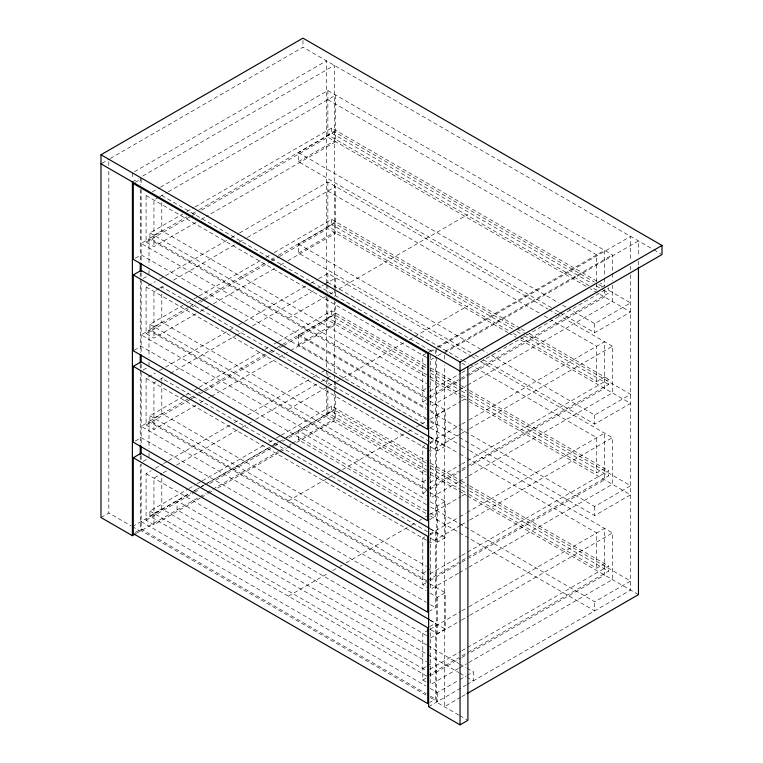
<?xml version="1.0" encoding="UTF-8"?>
<svg xmlns="http://www.w3.org/2000/svg" width="763" height="763" viewBox="0 0 763 763"><rect width="100%" height="100%" fill="white"/><g stroke="black" fill="none" stroke-linecap="round" stroke-linejoin="round"><path stroke-width="0.57" stroke-dasharray="3.81 2.86" d="M101.965 163.263L109.223 159.066M110.253 158.475L302.959 47.22L652.737 249.167M134.45 171.713L326.516 60.821L326.516 283.531M132.4 181.966L138.294 178.571M135.261 182.386L140.173 179.553M196.053 222.376L153.945 246.687L146.086 242.148L146.086 195.509L148.146 194.317M152.247 191.952L159.438 187.803M160.468 187.202L327.861 90.559L612.422 254.852L612.422 272.343M158.857 197.207L153.945 200.04L153.945 246.687M159.829 196.644L167.297 192.333M168.318 191.742L335.72 95.098L335.72 141.737L206.315 216.444M426.832 398.019L149.901 238.132L149.901 232.953L182.767 213.974M186.878 211.609L194.06 207.46M195.09 206.859L331.676 128.003L599.422 282.577M153.945 235.281L161.794 230.75L426.527 383.589M335.72 130.339L327.861 134.87L589.503 285.925M149.901 238.132L186.878 216.787M192.009 213.821L198.17 210.264M199.2 209.672L331.676 133.191L592.136 283.559M428.72 400.403L149.004 238.914L141.155 243.445L426.021 407.919M551.344 307.689L298.467 161.689L298.467 152.619L334.375 131.894L594.472 282.062M146.086 242.148L191.275 216.063M192.305 215.471L197.436 212.505M201.546 210.13L327.861 137.206L586.222 286.363M298.467 161.689L334.375 140.964M201.184 219.41L205.295 217.035M135.261 258.247L141.155 254.852L426.317 419.488M143.11 278.59L148.022 275.758M196.053 313.784L153.945 338.095L146.086 333.565L146.086 286.917L155.328 281.576M159.438 279.21L164.57 276.244M165.6 275.653L227.221 240.078M231.332 237.703L238.514 233.554M239.544 232.963L327.861 181.966L547.91 309.015M159.076 288.49L153.945 291.447L153.945 338.095M159.829 288.052L164.217 285.524M173.459 280.183L235.071 244.608M239.181 242.243L246.373 238.085M247.403 237.493L335.72 186.506L335.72 233.144L286.421 261.604M426.832 489.426L149.901 329.54L149.901 324.361L182.767 305.391M186.878 303.016L193.039 299.458M194.06 298.867L198.17 296.492M199.2 295.901L261.843 259.735M265.953 257.36L273.144 253.211M274.165 252.62L331.676 219.41L520.099 328.195M153.945 326.698L161.794 322.158L426.527 474.996M335.72 221.747L327.861 226.277L509.159 330.951M149.901 329.54L188.928 307.012M189.958 306.421L197.14 302.272M198.17 301.681L202.281 299.306M203.311 298.714L265.953 262.548M271.084 259.582L274.165 257.799M278.276 255.424L331.676 224.599L512.87 329.206M428.72 491.811L149.004 330.322L141.155 334.852L426.021 499.326M470.838 352.62L298.467 253.097L298.467 244.036L334.375 223.301L516.036 328.185M146.086 333.565L188.194 309.253M192.305 306.879L196.415 304.504M200.516 302.138L203.597 300.355M204.627 299.764L270.35 261.814M271.38 261.223L278.571 257.074M279.592 256.482L327.861 228.614L507.776 332.487M298.467 253.097L334.375 232.372M200.154 311.418L204.265 309.044M205.295 308.452L209.396 306.077M213.506 303.703L275.128 268.128M280.259 265.162L285.4 262.205M134.278 350.227L141.155 346.259L426.317 510.895M143.11 369.998L148.022 367.165M196.053 405.191L153.945 429.502L146.086 424.972L146.086 378.324L155.328 372.993M159.438 370.618L164.57 367.652M165.6 367.06L234.413 327.337M238.514 324.962L243.655 321.996M244.675 321.404L306.297 285.829M310.407 283.454L317.599 279.306M318.619 278.714L327.861 273.383L470.657 355.816M155.995 381.672L153.945 382.864L153.945 429.502M159.829 379.459L164.217 376.932M170.378 373.374L236.101 335.424M237.131 334.833L243.292 331.276M252.534 325.944L315.176 289.768M316.206 289.177L323.398 285.028M324.418 284.437L335.72 277.913L335.72 297.885M288.366 318.076L325.515 296.635M329.635 294.251L333.765 291.867M338.925 288.891L467.9 214.422M426.832 580.834L149.901 420.957L149.901 415.768L184.818 395.615M185.848 395.015L193.039 390.866M194.06 390.274L198.17 387.9M199.2 387.308L263.903 349.959M264.923 349.359L270.064 346.402M274.165 344.027L277.246 342.244M278.276 341.652L331.676 310.827L426.393 365.506M153.945 418.105L161.794 413.565L426.527 566.413M335.72 313.154L327.861 317.694L428.816 375.968M149.901 420.957L188.928 398.42M189.958 397.828L197.14 393.679M198.17 393.088L200.23 391.896M204.331 389.531L268.004 352.764M269.034 352.172L276.225 348.023M277.246 347.432L281.356 345.057M282.386 344.466L331.676 316.006L426.393 370.684M428.72 583.218L149.004 421.729L141.155 426.269L426.021 590.734M426.45 418.401L298.467 344.514L298.467 335.443L334.375 314.709L426.231 367.747M146.086 424.972L190.245 399.478M191.275 398.877L198.466 394.729M199.496 394.137L267.269 355.005M271.38 352.63L275.491 350.265M279.592 347.89L282.682 346.116M283.702 345.515L327.861 320.021L426.231 376.817M298.467 344.514L334.375 323.779M200.154 402.826L204.265 400.451M208.375 398.076L210.426 396.894M211.456 396.302L275.128 359.535M279.239 357.17L283.34 354.795M284.37 354.204L289.501 351.238M290.531 350.646L335.72 324.561L335.72 302.406M135.261 441.071L141.155 437.666L426.317 602.312M143.11 461.415L148.022 458.573M200.154 498.115L153.945 524.801L146.086 520.271L146.086 473.623L151.227 470.657M155.328 468.282L162.519 464.133M163.549 463.542L167.65 461.167M168.68 460.575L230.302 425.001M234.413 422.635L241.594 418.477M247.756 414.919L312.458 377.571M313.488 376.979L317.599 374.604M321.7 372.23L325.811 369.864M163.187 472.822L167.297 470.447M176.539 465.115L241.232 427.757M242.262 427.166L251.504 421.834M255.615 419.459L320.317 382.101M321.337 381.51L333.669 374.395M100.983 517.543L108.832 513.013L131.131 525.888M288.366 409.483L327.575 386.851M328.605 386.25L335.834 382.082M336.864 381.49L404.962 342.167M409.092 339.793L467.9 305.829M426.832 676.132L149.901 516.246L149.901 511.067L187.898 489.131M188.928 488.539L196.12 484.381M197.14 483.79L201.251 481.424M202.281 480.824L264.923 444.657M269.034 442.292L275.195 438.735M276.225 438.134L280.326 435.768M281.356 435.177L331.676 406.116L426.393 460.804M425.735 353.565L422.788 355.262L422.788 401.901L428.682 405.306M428.959 351.705L433.06 349.33M437.17 346.955L604.573 250.312L604.573 277.131M430.59 351.857L435.587 348.977L435.587 354.9M438.534 347.27L630.6 236.387L630.6 261.394M153.945 513.404L161.794 508.864L426.527 661.702M335.72 408.453L327.861 412.983L428.816 471.267M149.901 516.246L189.958 493.127M194.06 490.752L200.23 487.195M201.251 486.603L206.392 483.637M207.412 483.046L269.034 447.471M273.144 445.096L277.246 442.731M286.497 437.39L331.676 411.305L426.393 465.983M132.4 526.613L190.941 492.812M191.971 492.221L199.162 488.072M200.183 487.481L204.293 485.106M205.323 484.515L270.026 447.156M271.056 446.565L278.247 442.416M279.268 441.815L283.378 439.45M284.408 438.859L334.375 410.008L426.231 463.046M146.086 520.271L193.325 492.993M194.355 492.402L199.496 489.436M209.758 483.504L273.431 446.746M274.461 446.155L278.571 443.78M282.682 441.405L284.733 440.222M288.843 437.848L327.861 415.32L327.861 389.492M430.647 359.793L433.727 358.019M437.838 355.644L443.999 352.086M445.029 351.495L612.422 254.852M444.333 352.992L638.459 240.917L638.459 256.406M135.261 532.479L141.155 529.074L426.317 693.72M136.329 533.413L198.8 497.352M199.82 496.761L205.991 493.203M207.011 492.602L277.885 451.686M278.915 451.095L285.076 447.538M289.177 445.172L291.237 443.98M292.258 443.389L334.375 419.078L334.375 390.494M201.184 497.524L207.345 493.966M208.375 493.375L213.506 490.409M217.617 488.043L279.239 452.469M280.259 451.868L286.421 448.31M287.451 447.719L292.582 444.753M296.693 442.387L335.72 419.85L335.72 394.204M422.788 390.503L426.717 388.233M427.7 387.671L430.647 385.964M601.625 287.26L604.573 285.553L600.376 283.13M429.912 391.057L460.718 373.269M461.749 372.678L467.91 369.12M468.94 368.529L608.607 287.889L608.607 293.068L459.698 379.049M427.862 397.428L458.668 379.64M422.788 401.901L425.878 400.127M429.979 397.752L460.795 379.964M461.815 379.373L467.977 375.816M469.007 375.224L604.573 296.96L604.573 287.632M458.372 390.427L430.647 406.441L430.647 353.078M459.402 389.836L466.594 385.687M467.614 385.096L612.422 301.49L612.422 285.171M430.151 410.303L437.38 414.471L445.23 409.941L445.23 446.221L437.38 450.752L430.151 446.584M567.863 308.157L594.692 323.646L630.6 302.921L606.862 289.215M288.366 500.89L335.834 473.489M336.864 472.898L403.932 434.176M408.052 431.791L412.182 429.407M416.312 427.032L420.442 424.648M421.472 424.047L428.692 419.879M429.722 419.288L460.68 401.414M461.71 400.813L467.9 397.246M559.603 312.458L594.692 332.716L630.6 311.991L590.343 288.748M429.693 428.243L435.587 424.838L435.587 356.092M424.848 445.487L422.788 446.67L422.788 493.318L428.682 496.713M429.979 442.521L460.795 424.733M461.815 424.142L467.977 420.585M469.007 419.993L604.573 341.719L604.573 388.367L469.007 466.632M429.693 443.789L435.587 440.385L435.587 516.246L429.693 519.651M460.432 434.013L430.647 451.21L427.7 449.502M461.453 433.413L468.644 429.264M469.674 428.672L612.422 346.259L612.422 392.897L467.614 476.503M422.788 481.911L426.717 479.641M427.7 479.078L430.647 477.38M520.49 337.494L596.714 381.5L604.573 376.96M429.912 482.464L460.718 464.677M461.749 464.085L608.607 379.297L608.607 384.476L459.698 470.456M427.862 488.835L458.668 471.048M422.788 493.318L425.878 491.534M429.979 489.159L460.795 471.372M461.815 470.781L467.977 467.223M458.372 481.844L430.647 497.848L430.647 442.139M459.402 481.243L466.594 477.094M430.151 501.711L437.38 505.879L445.23 501.348L445.23 537.629L437.38 542.159L430.151 537.991M491.477 355.463L594.692 415.053L630.6 394.328L524.286 332.945M288.366 596.189L328.605 572.956M332.735 570.581L338.925 567.004M339.955 566.404L342.024 565.211M346.144 562.836L410.122 525.898M411.152 525.306L415.282 522.922M419.402 520.538L421.472 519.345M425.592 516.961L428.692 515.178M429.722 514.577L460.68 496.713M461.71 496.112L467.9 492.536M483.217 359.764L594.692 424.123L630.6 403.398L517.066 337.847M424.848 536.894L422.788 538.077L422.788 584.725L428.682 588.12M429.979 533.928L458.735 517.324M459.765 516.732L465.926 513.175M466.956 512.583L604.573 433.136L604.573 479.774L469.007 558.039M429.693 535.197L435.587 531.792L435.587 607.653L429.693 611.058M460.432 525.421L430.647 542.617L427.7 540.91M461.453 524.83L468.644 520.681M469.674 520.08L612.422 437.666L612.422 484.314L467.614 567.91M422.788 573.318L426.717 571.058M427.7 570.486L430.647 568.788M468.987 399.163L596.714 472.907L604.573 468.377M429.912 573.871L460.718 556.084M461.749 555.493L608.607 470.704L608.607 475.893L459.698 561.864M427.862 580.242L458.668 562.455M422.788 584.725L425.878 582.942M429.979 580.576L460.795 562.789M461.815 562.188L467.977 558.63M458.372 573.251L430.647 589.255L430.647 533.547M459.402 572.66L466.594 568.502M430.151 593.118L437.38 597.295L445.23 592.756L445.23 629.036L437.38 633.567L430.151 629.399M459.479 428.405L594.692 506.47L630.6 485.735L467.519 391.581M459.479 437.476L594.692 515.54L630.6 494.805L467.519 400.651M429.693 626.604L435.587 623.209L435.587 699.07L429.693 702.465M428.682 629.971L422.788 633.376L422.788 680.024L428.682 683.419M429.979 629.227L460.795 611.44M461.815 610.848L467.977 607.291M469.007 606.69L604.573 528.425L604.573 575.073L469.007 653.338M430.647 637.916L460.432 620.72M461.453 620.119L468.644 615.97M469.674 615.379L612.422 532.965L612.422 579.603L467.614 663.209M422.788 668.617L426.717 666.347M427.7 665.784L430.647 664.087M468.987 494.462L596.714 568.206L604.573 563.666M429.912 669.17L460.718 651.383M461.749 650.791L608.607 566.003L608.607 571.182L459.698 657.162M427.862 675.541L458.668 657.754M422.788 680.024L425.878 678.24M429.979 675.865L460.795 658.078M461.815 657.487L467.977 653.929M458.372 668.55L430.647 684.554L430.647 628.846M459.402 667.949L466.594 663.8M430.151 688.417L437.38 692.585L458.925 680.148M459.946 679.556L466.107 676.008M467.128 675.408L473.289 671.86L473.289 680.93L467.09 677.353M459.479 523.695L594.692 601.759L630.6 581.034L467.519 486.88M428.625 706.71L466.269 684.983M467.128 684.478L630.6 590.104L630.6 272.114M460.766 697.22L444.333 706.71L444.333 364.905M461.796 696.629L465.907 694.254M653.767 249.759L660.987 253.926M327.861 99.629L596.714 254.852L596.714 281.871M598.602 284.446L602.732 286.831M596.256 285.934L602.436 289.501M603.457 290.102L608.607 293.068M593.624 288.309L596.714 290.093L596.714 283.044M298.467 152.619L558.573 302.787M562.693 305.171L566.823 307.556M555.474 310.074L558.573 311.857M548.94 309.606L556.151 313.774M557.181 314.366L612.422 346.259M327.861 191.036L540.061 313.545M544.181 315.93L548.301 318.305M549.331 318.905L596.714 346.259L596.714 381.5M521.1 328.777L525.249 331.171M529.341 333.526L608.607 379.297M517.066 328.777L523.256 332.353M516.99 331.581L523.16 335.148M524.191 335.739L608.607 384.476M513.28 333.326L519.46 336.893M508.807 333.078L516.036 337.246M298.467 244.036L480.127 348.91M481.157 349.511L487.347 353.078M474.967 355.005L479.097 357.389M471.687 356.416L476.837 359.392M480.957 361.767L612.422 437.666M327.861 282.444L461.777 359.764M462.807 360.355L468.987 363.922M470.018 364.514L596.714 437.666L596.714 472.907M461.815 363.083L467.9 366.593M161.794 195.509L430.647 350.722M146.086 195.509L428.682 358.658M430.485 367.871L460.366 385.115M461.386 385.706L468.596 389.874M469.626 390.465L608.607 470.704M430.361 370.131L466.489 390.99M430.513 373.069L460.366 390.303M461.396 390.894L468.596 395.053M469.626 395.654L608.607 475.893M429.846 376.569L460.747 394.404M461.777 395.005L467.957 398.572M430.361 379.201L466.489 400.06M149.901 232.953L426.832 392.831M429.75 400.995L445.23 409.941M298.467 335.443L426.45 409.33M430.58 411.715L458.449 427.805M430.58 420.785L458.449 436.875M430.437 421.863L435.587 424.838M327.861 368.672L426.364 425.544M430.485 427.919L460.356 445.172M461.386 445.764L468.596 449.932M469.626 450.523L612.422 532.965M429.846 436.617L458.687 453.27M459.717 453.871L465.897 457.438M466.927 458.029L596.714 532.965L596.714 568.206M430.437 437.418L435.587 440.385M429.75 437.275L445.23 446.221M429.617 441.539L161.794 286.917L161.794 289.263M146.086 286.917L426.717 448.94M430.485 463.17L460.366 480.413M461.386 481.005L468.596 485.173M469.626 485.764L608.607 566.003M430.361 465.43L466.489 486.279M430.513 468.358L460.366 485.602M461.396 486.193L468.596 490.351M469.626 490.943L608.607 571.182M429.846 471.858L460.747 489.703M461.777 490.294L467.957 493.871M426.231 472.116L326.516 414.538L326.516 385.954M430.361 474.5L466.489 495.349M467.519 495.95L638.459 594.635M149.901 324.361L426.832 484.247M429.75 492.412L445.23 501.348M426.45 504.629L298.467 430.733L298.467 439.803L426.45 513.699M430.58 507.014L458.449 523.103M430.437 513.28L435.587 516.246M430.58 516.084L458.449 532.173M459.479 532.765L594.692 610.829L594.692 601.759M430.437 528.826L435.587 531.792M429.75 528.692L445.23 537.629M427.557 531.763L161.794 378.324L161.794 380.68M146.086 378.324L426.717 540.347M149.901 415.768L426.832 575.655M429.75 583.819L445.23 592.756M430.437 604.687L435.587 607.653M430.437 620.233L435.587 623.209M429.75 620.1L445.23 629.036M146.086 473.623L428.682 636.781M426.841 645.04L177.054 500.833L177.054 509.903L426.841 654.11M427.871 645.641L458.84 663.514M459.87 664.115L466.059 667.682M467.09 668.283L473.289 671.86M427.871 654.711L458.84 672.585M459.87 673.185L466.059 676.752M149.901 511.067L426.832 670.954M141.155 521.558L426.021 686.032M430.437 696.094L435.587 699.07M426.021 695.103L141.155 530.628L141.155 463.885M430.151 697.487L437.38 701.655L437.38 692.585M132.142 526.47L140.249 531.153L140.249 464.457M458.782 715.045L436.484 702.179L436.484 356.798M459.793 715.637L466.889 719.728M638.459 261.165L638.459 265.934M630.6 266.163L630.6 270.922M612.422 273.507L612.422 280.498M604.573 278.304L604.573 286.459M594.692 323.646L594.692 332.716M594.692 415.053L594.692 424.123M594.692 506.47L594.692 515.54M444.333 355.377L444.333 360.136M437.38 414.471L437.38 450.752M437.38 505.879L437.38 542.159M437.38 597.295L437.38 633.567M436.484 348.462L436.484 355.606M335.72 381.433L335.72 389.655M334.375 288.071L334.375 65.36L140.249 177.436L140.249 184.579M334.375 289.263L334.375 296.406M334.375 301.175L334.375 373.822M334.375 375.014L334.375 379.774M334.375 380.966L334.375 389.302M331.676 128.003L331.676 133.191M331.676 219.41L331.676 224.599M331.676 310.827L331.676 316.006M331.676 406.116L331.676 411.305M327.861 90.559L327.861 137.206M327.861 181.966L327.861 228.614M327.861 273.383L327.861 282.711M327.861 284.799L327.861 293.202M327.861 297.723L327.861 320.021M327.861 373.336L327.861 375.673M327.861 377.742L327.861 385M326.516 284.723L326.516 291.876M326.516 296.635L326.516 369.282M326.516 370.475L326.516 375.243M326.516 380.003L326.516 384.771M302.959 40.42L302.959 47.22M161.794 202.557L161.794 230.75M161.794 293.965L161.794 322.158M161.794 381.853L161.794 413.565M161.794 508.864L161.794 473.623L153.945 478.153L153.945 524.801M149.004 238.914L149.004 265.829M149.004 270.512L149.004 275.195M149.004 330.322L149.004 357.237M149.004 361.92L149.004 366.602M149.004 421.729L149.004 448.644M149.004 453.327L149.004 458.01M141.155 178.99L141.155 184.913M141.155 189.653L141.155 262.167M141.155 272.706L141.155 279.878M141.155 281.061L141.155 352.411M141.155 364.113L141.155 371.285M141.155 372.478L141.155 444.991M141.155 455.521L141.155 460.203M140.249 189.338L140.249 261.995M140.249 272.706L140.249 277.474M140.249 278.667L140.249 352.506M140.249 364.418L140.249 369.178M140.249 370.37L140.249 444.209M140.249 456.121L140.249 459.688M132.4 172.896L132.4 178.857M108.832 161.68L108.832 166.439M108.832 171.208L108.832 513.013"/><path stroke-width="1.14" d="M135.347 533.986L132.4 535.683L100.983 517.543L100.983 154.755L302.959 38.15L662.017 245.457L662.017 254.527L460.041 371.133L100.983 163.826M133.296 274.928L427.728 444.924L427.728 520.786L133.296 350.789L133.296 274.928L141.155 270.398L429.407 436.817M133.296 366.345L427.728 536.332L427.728 612.193L133.296 442.206L133.296 366.345L141.155 361.805L429.407 528.225M133.296 457.752L427.728 627.739L427.728 703.6L133.296 533.614L133.296 457.752L141.155 453.212L429.407 619.642M100.983 154.755L460.041 362.063L662.017 245.457M466.937 693.662L638.459 594.635L638.459 267.117M428.625 352.992L428.625 706.71L460.041 724.85L467.9 720.32L467.9 366.593M460.041 362.063L460.041 724.85M141.155 263.34L141.155 271.533M141.155 354.747L141.155 361.776M141.155 446.164L141.155 453.184M140.249 263.178L140.249 271.523M140.249 354.89L140.249 363.226M140.249 445.401L140.249 454.929M132.4 181.966L132.4 535.683M427.728 353.507L133.296 183.521L133.296 259.382L427.728 429.369L427.728 353.507"/></g></svg>
